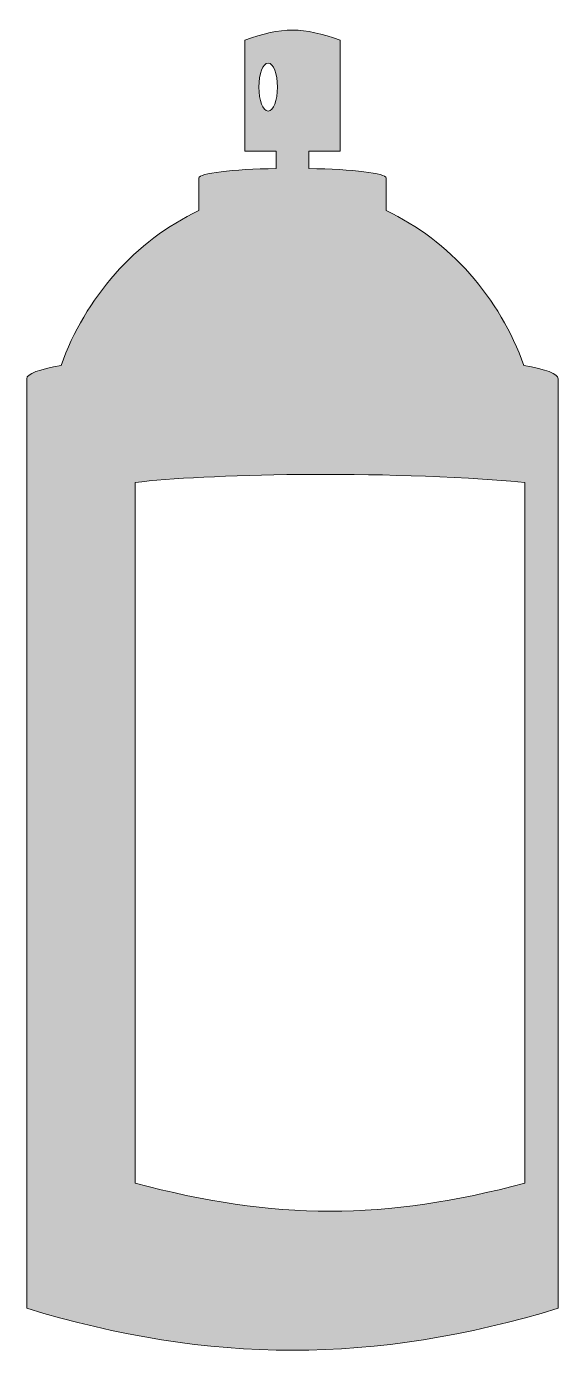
# Model space of a CAD drawing. Header units: inches. Extents: x 0 to 41, y -1 to 102.
import ezdxf

# ---------------------------------------------------------------- set-up
doc = ezdxf.new("R2010")
doc.units = ezdxf.units.IN
doc.header["$MEASUREMENT"] = 0
doc.layers.add('Layer 1', color=7, linetype='Continuous')

msp = doc.modelspace()

# ---------------------------------------------------------------- hatches: boundary and pattern name
at = {"layer": 'Layer 1', "true_color": 0xbe1e2d}
h = msp.add_hatch(color=242, dxfattribs=at)
h.dxf.hatch_style = 2
edge = h.paths.add_edge_path()
edge.add_spline(control_points=[(38.27, 75.8), (36.43, 80.97), (32.56, 85.43), (27.67, 87.71), (27.67, 87.71), (27.67, 90.23), (27.67, 90.23), (27.67, 90.59), (25.1, 90.89), (21.71, 90.95), (21.71, 90.95), (21.71, 92.29), (21.71, 92.29), (22.44, 92.29), (23.22, 92.29), (24.14, 92.29), (24.14, 95.7), (24.14, 97.41), (24.14, 100.83), (21.29, 101.85), (19.64, 101.86), (16.78, 100.83), (16.78, 97.41), (16.78, 95.7), (16.78, 92.29), (17.71, 92.29), (18.48, 92.29), (19.21, 92.29), (19.21, 92.29), (19.21, 90.95), (19.21, 90.95), (15.82, 90.89), (13.25, 90.59), (13.25, 90.23), (13.25, 90.23), (13.25, 87.71), (13.25, 87.71), (8.36, 85.43), (4.49, 80.97), (2.65, 75.8), (0.97, 75.5), (0, 75.15), (0, 74.77), (0, 50.93), (0, 27.08), (0, 3.23), (14.12, -1.08), (26.8, -1.08), (40.92, 3.23), (40.92, 27.08), (40.92, 50.93), (40.92, 74.77), (40.92, 75.15), (39.96, 75.5), (38.27, 75.8)], knot_values=[0, 0, 0, 0, 1, 1, 1, 2, 2, 2, 3, 3, 3, 4, 4, 4, 5, 5, 5, 6, 6, 6, 7, 7, 7, 8, 8, 8, 9, 9, 9, 10, 10, 10, 11, 11, 11, 12, 12, 12, 13, 13, 13, 14, 14, 14, 15, 15, 15, 16, 16, 16, 17, 17, 17, 18, 18, 18, 18], degree=3, periodic=1)
edge = h.paths.add_edge_path()
edge.add_spline(control_points=[(18.59, 95.37), (18.19, 95.37), (17.87, 96.2), (17.87, 97.22), (17.87, 98.24), (18.19, 99.06), (18.59, 99.06), (18.98, 99.06), (19.3, 98.24), (19.3, 97.22), (19.3, 96.2), (18.98, 95.37), (18.59, 95.37)], knot_values=[0, 0, 0, 0, 1, 1, 1, 2, 2, 2, 3, 3, 3, 4, 4, 4, 4], degree=3, periodic=1)
edge = h.paths.add_edge_path()
edge.add_spline(control_points=[(38.35, 15.23), (38.35, 14.44), (38.35, 13.65), (38.35, 12.86), (27.61, 9.99), (19.08, 9.99), (8.35, 12.86), (8.35, 13.65), (8.35, 14.44), (8.35, 15.23), (8.35, 31.63), (8.35, 66), (8.35, 66.79), (13.54, 67.41), (26.96, 67.8), (38.35, 66.79), (38.35, 66), (38.35, 31.63), (38.35, 15.23)], knot_values=[0, 0, 0, 0, 1, 1, 1, 2, 2, 2, 3, 3, 3, 4, 4, 4, 5, 5, 5, 6, 6, 6, 6], degree=3, periodic=1)

# ---------------------------------------------------------------- linework, layer by layer
at = {"layer": 'Layer 1', "lineweight": 0}
for points, knots in [([(38.27, 75.8), (36.43, 80.97), (32.56, 85.43), (27.67, 87.71), (27.67, 87.71), (27.67, 90.23), (27.67, 90.23), (27.67, 90.59), (25.1, 90.89), (21.71, 90.95), (21.71, 90.95), (21.71, 92.29), (21.71, 92.29), (22.44, 92.29), (23.22, 92.29), (24.14, 92.29), (24.14, 95.7), (24.14, 97.41), (24.14, 100.83), (21.29, 101.85), (19.64, 101.86), (16.78, 100.83), (16.78, 97.41), (16.78, 95.7), (16.78, 92.29), (17.71, 92.29), (18.48, 92.29), (19.21, 92.29), (19.21, 92.29), (19.21, 90.95), (19.21, 90.95), (15.82, 90.89), (13.25, 90.59), (13.25, 90.23), (13.25, 90.23), (13.25, 87.71), (13.25, 87.71), (8.36, 85.43), (4.49, 80.97), (2.65, 75.8), (0.97, 75.5), (0, 75.15), (0, 74.77), (0, 50.93), (0, 27.08), (0, 3.23), (14.12, -1.08), (26.8, -1.08), (40.92, 3.23), (40.92, 27.08), (40.92, 50.93), (40.92, 74.77), (40.92, 75.15), (39.96, 75.5), (38.27, 75.8)], [0, 0, 0, 0, 1, 1, 1, 2, 2, 2, 3, 3, 3, 4, 4, 4, 5, 5, 5, 6, 6, 6, 7, 7, 7, 8, 8, 8, 9, 9, 9, 10, 10, 10, 11, 11, 11, 12, 12, 12, 13, 13, 13, 14, 14, 14, 15, 15, 15, 16, 16, 16, 17, 17, 17, 18, 18, 18, 18]), ([(18.59, 95.37), (18.19, 95.37), (17.87, 96.2), (17.87, 97.22), (17.87, 98.24), (18.19, 99.06), (18.59, 99.06), (18.98, 99.06), (19.3, 98.24), (19.3, 97.22), (19.3, 96.2), (18.98, 95.37), (18.59, 95.37)], [0, 0, 0, 0, 1, 1, 1, 2, 2, 2, 3, 3, 3, 4, 4, 4, 4]), ([(38.35, 15.23), (38.35, 14.44), (38.35, 13.65), (38.35, 12.86), (27.61, 9.99), (19.08, 9.99), (8.35, 12.86), (8.35, 13.65), (8.35, 14.44), (8.35, 15.23), (8.35, 31.63), (8.35, 66), (8.35, 66.79), (13.54, 67.41), (26.96, 67.8), (38.35, 66.79), (38.35, 66), (38.35, 31.63), (38.35, 15.23)], [0, 0, 0, 0, 1, 1, 1, 2, 2, 2, 3, 3, 3, 4, 4, 4, 5, 5, 5, 6, 6, 6, 6])]:
    msp.add_open_spline(points, degree=3, knots=knots, dxfattribs=at)

doc.saveas('drawing.dxf')
